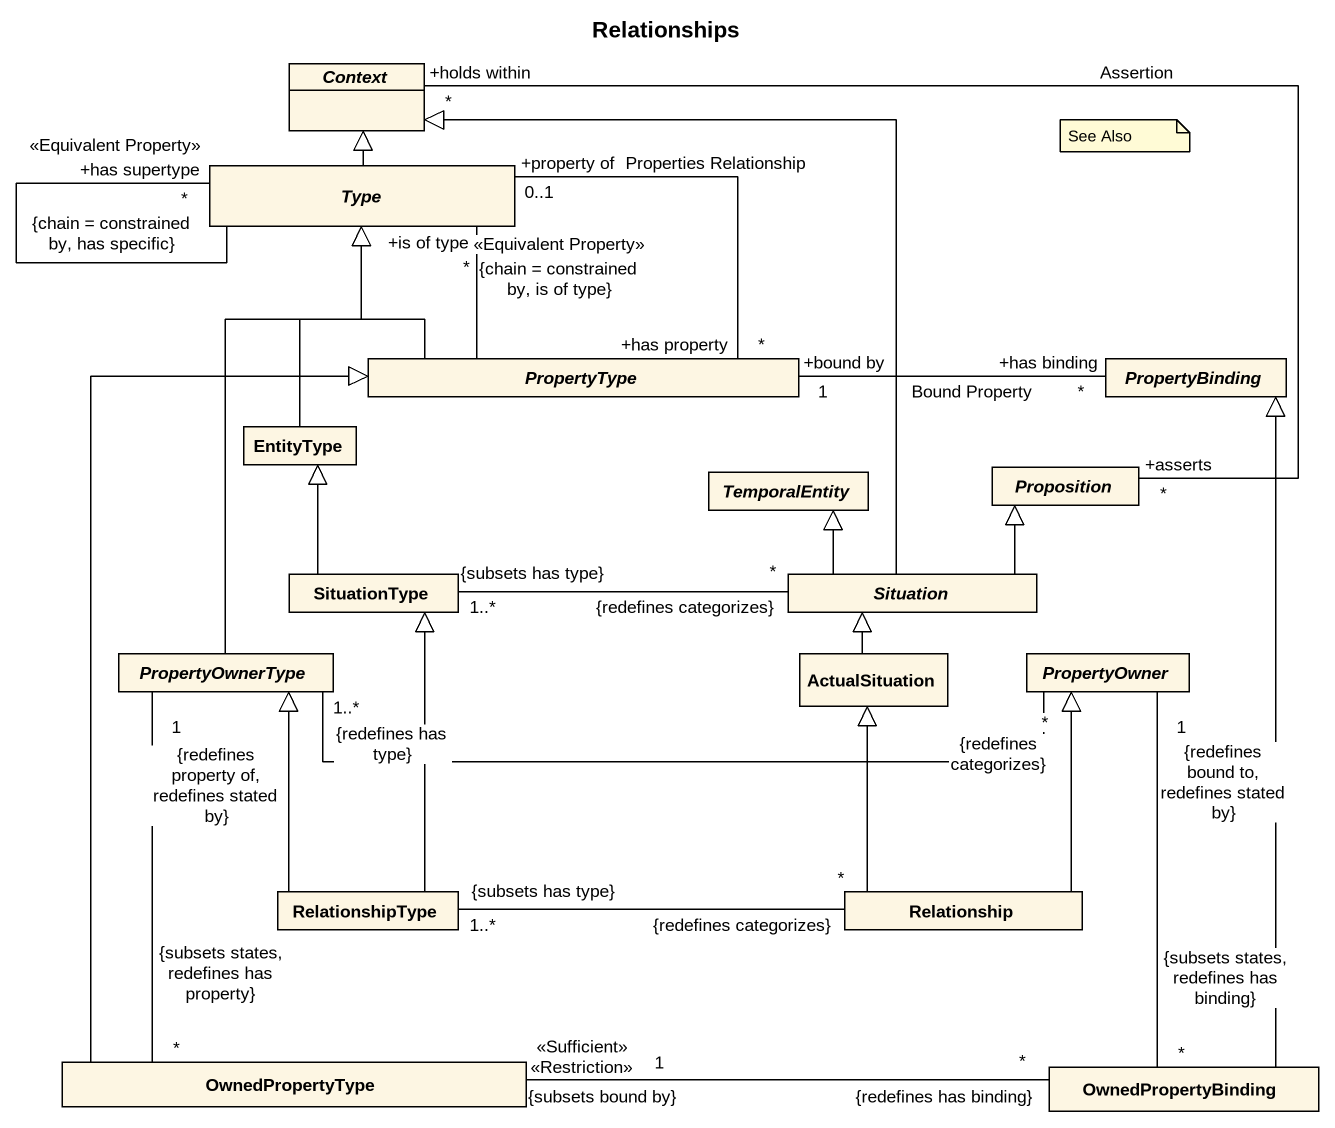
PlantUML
@startuml
title Relationships
hide circle
hide empty members
abstract class Context
abstract class Type
abstract class PropertyType
abstract class PropertyBinding
class EntityType
abstract class Proposition
abstract class TemporalEntity
class SituationType
abstract class Situation
abstract class PropertyOwnerType
class ActualSituation
abstract class PropertyOwner
class RelationshipType
class Relationship
class OwnedPropertyType
class OwnedPropertyBinding
Context "+holds within\n*" -right- "+asserts\n*" Proposition : Assertion
Type -up-|> Context
Type -- "+has supertype\n<<Equivalent Property>>\n{chain = constrained by, has specific}\n*" Type
Type "+property of\n0..1" -- "+has property\n*" PropertyType : Properties Relationship
PropertyType -up- "+is of type\n<<Equivalent Property>>\n{chain = constrained by, is of type}\n*" Type
PropertyType -up-|> Type
PropertyType "+bound by\n1" -right- "*\n+has binding" PropertyBinding : Bound Property
EntityType -up-|> Type
SituationType -up-|> EntityType
SituationType "1..*\n{subsets has type}" -right- "{redefines categorizes}\n*" Situation
Situation -up-|> Context
Situation -up-|> Proposition
Situation -up-|> TemporalEntity
PropertyOwnerType -up-|> Type
PropertyOwnerType "1..*\n{redefines has type}" -right- "*\n{redefines categorizes}" PropertyOwner
PropertyOwnerType "{redefines property of, redefines stated by}\n1" -- "{subsets states, redefines has property}\n*" OwnedPropertyType
ActualSituation -up-|> Situation
PropertyOwner "{redefines bound to, redefines stated by}\n1" -- "{subsets states, redefines has binding}\n*" OwnedPropertyBinding
RelationshipType -up-|> SituationType
RelationshipType -up-|> PropertyOwnerType
RelationshipType "1..*\n{subsets has type}" -right- "{redefines categorizes}\n*" Relationship
Relationship -up-|> ActualSituation
Relationship -up-|> PropertyOwner
OwnedPropertyType -up-|> PropertyType
OwnedPropertyBinding -up-|> PropertyBinding
OwnedPropertyBinding "{redefines has binding}\n*" -left- "{subsets bound by}\n<<Sufficient>> <<Restriction>>\n1" OwnedPropertyType
note as N1
  See Also
end note
@enduml
